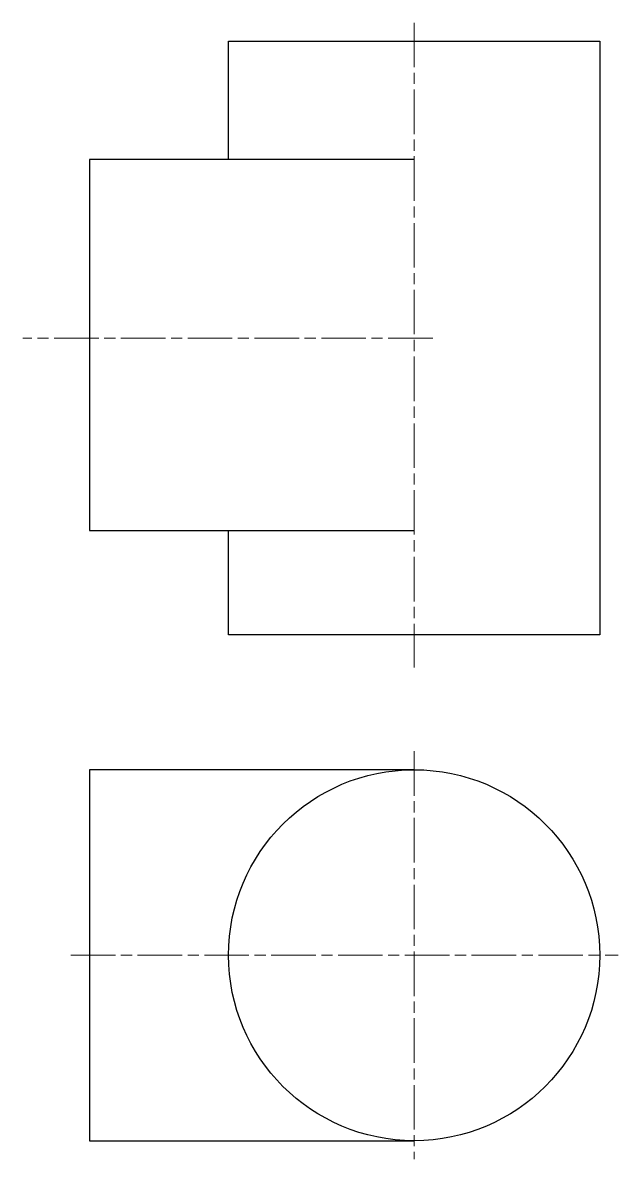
# Model space of a CAD drawing. Header units: millimetres. Extents: x -605 to 1658, y -518 to 346.
# Drawn here: x 552.3 to 616.5, y -402.3 to -279.7 of the extents above; entities that cross this region are included whole.
import ezdxf

# ---------------------------------------------------------------- set-up
doc = ezdxf.new("R2010")
doc.units = ezdxf.units.MM
doc.header["$LTSCALE"] = 0.4
doc.linetypes.add('ACAD_ISO08W100', pattern=[36, 24, -3, 6, -3])
doc.layers.add('A0粗实线', color=7, linetype='Continuous', lineweight=30)
doc.layers.add('Z2点画线', color=250, linetype='ACAD_ISO08W100', lineweight=15)

msp = doc.modelspace()

# ---------------------------------------------------------------- linework, layer by layer
at = {"layer": 'A0粗实线', "color": 18, "true_color": 0x000000}
for p, q in [((574.47, -281.73), (614.47, -281.73)), ((574.47, -294.49), (574.47, -281.73)), ((614.47, -281.73), (614.47, -345.73)), ((594.47, -294.49), (559.47, -294.49)), ((559.47, -294.49), (559.47, -334.49)), ((559.47, -334.49), (594.47, -334.49)), ((574.47, -345.73), (574.47, -334.49)), ((614.47, -345.73), (574.47, -345.73)), ((594.47, -360.28), (559.47, -360.28)), ((559.47, -360.28), (559.47, -400.28)), ((559.47, -400.28), (594.47, -400.28))]:
    msp.add_line(p, q, dxfattribs=at)
msp.add_circle((594.47, -380.28), 20, dxfattribs=at)
at = {"layer": 'Z2点画线', "ltscale": 0.5}
for p, q in [((594.47, -279.73), (594.47, -349.25)), ((596.47, -313.73), (552.29, -313.73)), ((594.47, -358.28), (594.47, -402.28)), ((557.47, -380.28), (616.47, -380.28))]:
    msp.add_line(p, q, dxfattribs=at)

doc.saveas('drawing.dxf')
